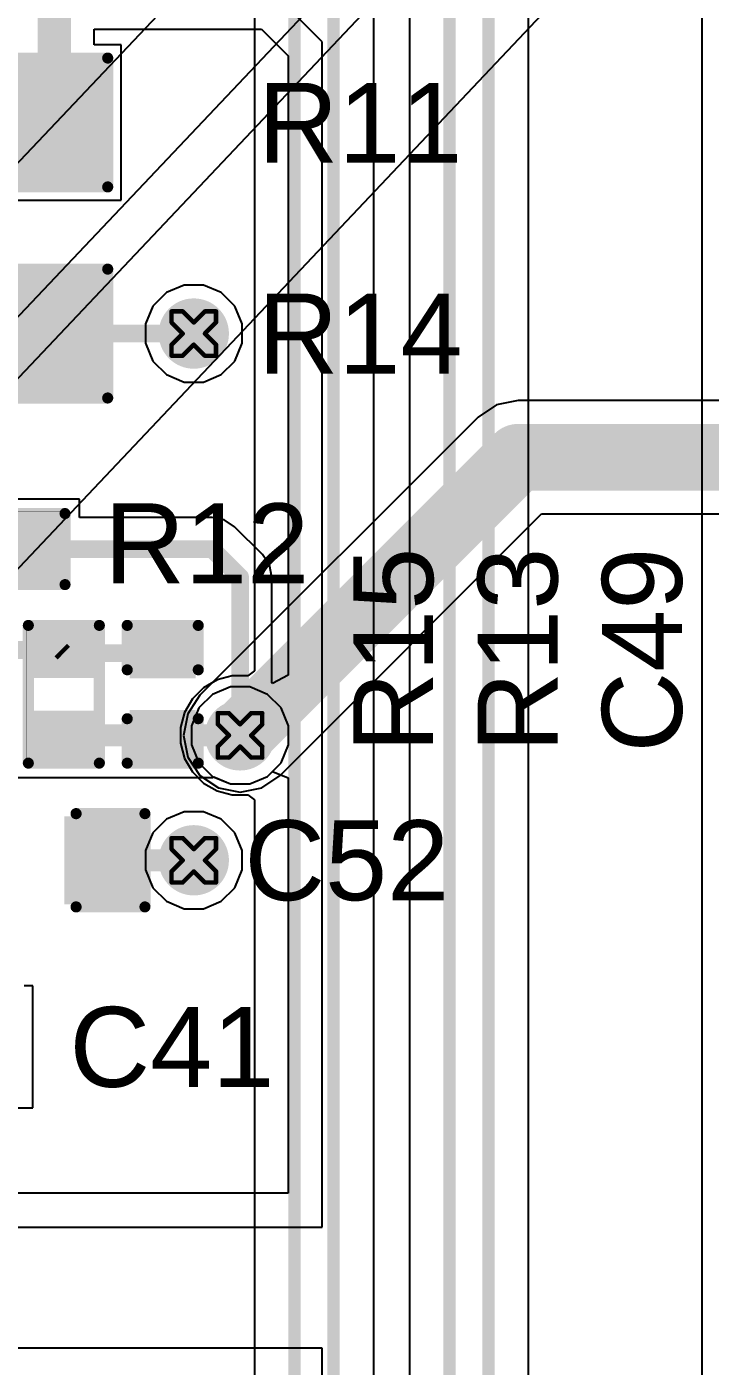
# Model space of a CAD drawing. Header units: inches. Extents: x 0 to 5379, y 0 to 5429.
# Drawn here: x 297.51 to 305.33, y 48.31 to 63.62 of the extents above; entities that cross this region are included whole.
import ezdxf

# ---------------------------------------------------------------- set-up
doc = ezdxf.new("R2010")
doc.units = ezdxf.units.IN
for name, color, linetype in [('Bottom Layer', 5, 'Continuous'), ('Bottom Solder', 6, 'Continuous'), ('Drill Drawing', 1, 'Continuous'), ('GND01', 16, 'Continuous'), ('GND02', 76, 'Continuous'), ('PWR', 156, 'Continuous'), ('SIG 01', 90, 'Continuous'), ('Top Layer', 1, 'Continuous'), ('Top Overlay', 2, 'Continuous'), ('Top Paste', 8, 'Continuous'), ('Top Solder', 216, 'Continuous'), ('Via Holes', 16, 'Continuous')]:
    doc.layers.add(name, color=color, linetype=linetype)
doc.styles.add('Arial', font='', dxfattribs={"height": 0.2})
doc.styles.get('Arial').set_extended_font_data('Arial')

# ---------------------------------------------------------------- blocks, each defined once
blk = doc.blocks.new('13_WQFN_HR__3_2__149')
at = {"layer": 'Top Solder'}
for p in [(1.31, 1.075), (-0.423, 1.047), (1.302, -1.253), (-0.423, -1.678)]:
    blk.add_line(p, (5373.4, -5085.409), dxfattribs=at)
blk = doc.blocks.new('RES_0805_725')
at = {"layer": 'Top Layer'}
for points in [[(-1.524, 0.635), (-0.508, 0.635), (-0.508, -0.635), (-1.524, -0.635)], [(0.508, 0.635), (1.524, 0.635), (1.524, -0.635), (0.508, -0.635)]]:
    blk.add_hatch(color=1, dxfattribs=at).paths.add_polyline_path(points)
at = {"layer": 'Top Paste'}
for points in [[(-1.524, 0.635), (-0.508, 0.635), (-0.508, -0.635), (-1.524, -0.635)], [(0.508, 0.635), (1.524, 0.635), (1.524, -0.635), (0.508, -0.635)]]:
    blk.add_hatch(color=8, dxfattribs=at).paths.add_polyline_path(points)
at = {"layer": 'Top Solder'}
for points in [[(-1.6256, 0.7366), (-0.4064, 0.7366), (-0.4064, -0.7366), (-1.6256, -0.7366)], [(0.4064, 0.7366), (1.6256, 0.7366), (1.6256, -0.7366), (0.4064, -0.7366)]]:
    blk.add_hatch(color=216, dxfattribs=at).paths.add_polyline_path(points)
at = {"layer": 'Top Overlay'}
for points in [[(1.6256, 0.7366, 0.127, 0.127, 0), (-1.6256, 0.7366, 0.127, 0.127, 0)], [(-1.6256, 0.7366, 0.127, 0.127, 0), (-1.6256, -0.7366, 0.127, 0.127, 0)], [(1.6256, 0.7366, 0.127, 0.127, 0), (1.6256, -0.7366, 0.127, 0.127, 0)], [(1.6256, -0.7366, 0.127, 0.127, 0), (-1.6256, -0.7366, 0.127, 0.127, 0)]]:
    blk.add_lwpolyline(points, format="xyseb", dxfattribs=at)
for points in [[(-1.65735, 0.7366, 0.0635, 0.0635, 1), (-1.59385, 0.7366, 0.0635, 0.0635, 1)], [(-1.65735, 0.7366, 0.0635, 0.0635, 1), (-1.59385, 0.7366, 0.0635, 0.0635, 1)], [(1.59385, 0.7366, 0.0635, 0.0635, 1), (1.65735, 0.7366, 0.0635, 0.0635, 1)], [(1.59385, 0.7366, 0.0635, 0.0635, 1), (1.65735, 0.7366, 0.0635, 0.0635, 1)], [(-1.65735, -0.7366, 0.0635, 0.0635, 1), (-1.59385, -0.7366, 0.0635, 0.0635, 1)], [(-1.65735, -0.7366, 0.0635, 0.0635, 1), (-1.59385, -0.7366, 0.0635, 0.0635, 1)], [(1.59385, -0.7366, 0.0635, 0.0635, 1), (1.65735, -0.7366, 0.0635, 0.0635, 1)], [(1.59385, -0.7366, 0.0635, 0.0635, 1), (1.65735, -0.7366, 0.0635, 0.0635, 1)]]:
    blk.add_lwpolyline(points, format="xyseb", close=True, dxfattribs=at)
blk = doc.blocks.new('R___0402_726')
at = {"layer": 'Top Layer'}
for points in [[(-0.699, -0.318), (-0.699, 0.317), (-0.241, 0.317), (-0.241, -0.318)], [(0.241, -0.318), (0.241, 0.317), (0.699, 0.317), (0.699, -0.318)]]:
    blk.add_hatch(color=1, dxfattribs=at).paths.add_polyline_path(points)
at = {"layer": 'Top Paste'}
for points in [[(-0.699, -0.318), (-0.699, 0.317), (-0.241, 0.317), (-0.241, -0.318)], [(0.241, -0.318), (0.241, 0.317), (0.699, 0.317), (0.699, -0.318)]]:
    blk.add_hatch(color=8, dxfattribs=at).paths.add_polyline_path(points)
at = {"layer": 'Top Solder'}
for points in [[(-0.754, -0.373), (-0.754, 0.373), (-0.186, 0.373), (-0.186, -0.373)], [(0.186, -0.373), (0.186, 0.373), (0.754, 0.373), (0.754, -0.373)]]:
    blk.add_hatch(color=216, dxfattribs=at).paths.add_polyline_path(points)
at = {"layer": 'Top Overlay'}
for points in [[(0.787, 0.406, 0.127, 0.127, 0), (-0.787, 0.406, 0.127, 0.127, 0)], [(-0.787, -0.406, 0.127, 0.127, 0), (-0.787, 0.406, 0.127, 0.127, 0)], [(0.787, -0.406, 0.127, 0.127, 0), (0.787, 0.406, 0.127, 0.127, 0)], [(0.787, -0.406, 0.127, 0.127, 0), (-0.787, -0.406, 0.127, 0.127, 0)], [(0.813, -0.432, 0.00323, 0.00323, 0), (-0.813, -0.432, 0.00323, 0.00323, 0)]]:
    blk.add_lwpolyline(points, format="xyseb", dxfattribs=at)
for points in [[(-0.819, 0.406, 0.0635, 0.0635, 1), (-0.756, 0.406, 0.0635, 0.0635, 1)], [(-0.819, 0.406, 0.0635, 0.0635, 1), (-0.756, 0.406, 0.0635, 0.0635, 1)], [(0.756, 0.406, 0.0635, 0.0635, 1), (0.819, 0.406, 0.0635, 0.0635, 1)], [(0.756, 0.406, 0.0635, 0.0635, 1), (0.819, 0.406, 0.0635, 0.0635, 1)], [(-0.819, -0.406, 0.0635, 0.0635, 1), (-0.756, -0.406, 0.0635, 0.0635, 1)], [(-0.819, -0.406, 0.0635, 0.0635, 1), (-0.756, -0.406, 0.0635, 0.0635, 1)], [(-0.814, -0.432, 0.00161, 0.00161, 1), (-0.812, -0.432, 0.00161, 0.00161, 1)], [(0.756, -0.406, 0.0635, 0.0635, 1), (0.819, -0.406, 0.0635, 0.0635, 1)], [(0.756, -0.406, 0.0635, 0.0635, 1), (0.819, -0.406, 0.0635, 0.0635, 1)], [(0.812, -0.432, 0.00161, 0.00161, 1), (0.814, -0.432, 0.00161, 0.00161, 1)]]:
    blk.add_lwpolyline(points, format="xyseb", close=True, dxfattribs=at)
blk = doc.blocks.new('R___0402_727')
at = {"layer": 'Top Layer'}
for points in [[(-0.699, -0.318), (-0.699, 0.318), (-0.241, 0.318), (-0.241, -0.318)], [(0.241, -0.318), (0.241, 0.318), (0.699, 0.318), (0.699, -0.318)]]:
    blk.add_hatch(color=1, dxfattribs=at).paths.add_polyline_path(points)
at = {"layer": 'Top Paste'}
for points in [[(-0.699, -0.318), (-0.699, 0.318), (-0.241, 0.318), (-0.241, -0.318)], [(0.241, -0.318), (0.241, 0.318), (0.699, 0.318), (0.699, -0.318)]]:
    blk.add_hatch(color=8, dxfattribs=at).paths.add_polyline_path(points)
at = {"layer": 'Top Solder'}
for points in [[(-0.754, -0.373), (-0.754, 0.373), (-0.186, 0.373), (-0.186, -0.373)], [(0.186, -0.373), (0.186, 0.373), (0.754, 0.373), (0.754, -0.373)]]:
    blk.add_hatch(color=216, dxfattribs=at).paths.add_polyline_path(points)
at = {"layer": 'Top Overlay'}
for points in [[(0.787, 0.406, 0.127, 0.127, 0), (-0.787, 0.406, 0.127, 0.127, 0)], [(-0.787, 0.406, 0.127, 0.127, 0), (-0.787, -0.406, 0.127, 0.127, 0)], [(0.787, 0.406, 0.127, 0.127, 0), (0.787, -0.406, 0.127, 0.127, 0)], [(0.787, -0.406, 0.127, 0.127, 0), (-0.787, -0.406, 0.127, 0.127, 0)], [(0.813, -0.432, 0.00323, 0.00323, 0), (-0.813, -0.432, 0.00323, 0.00323, 0)]]:
    blk.add_lwpolyline(points, format="xyseb", dxfattribs=at)
for points in [[(-0.819, 0.406, 0.0635, 0.0635, 1), (-0.756, 0.406, 0.0635, 0.0635, 1)], [(-0.819, 0.406, 0.0635, 0.0635, 1), (-0.756, 0.406, 0.0635, 0.0635, 1)], [(0.756, 0.406, 0.0635, 0.0635, 1), (0.819, 0.406, 0.0635, 0.0635, 1)], [(0.756, 0.406, 0.0635, 0.0635, 1), (0.819, 0.406, 0.0635, 0.0635, 1)], [(-0.819, -0.406, 0.0635, 0.0635, 1), (-0.756, -0.406, 0.0635, 0.0635, 1)], [(-0.819, -0.406, 0.0635, 0.0635, 1), (-0.756, -0.406, 0.0635, 0.0635, 1)], [(-0.814, -0.432, 0.00161, 0.00161, 1), (-0.812, -0.432, 0.00161, 0.00161, 1)], [(0.756, -0.406, 0.0635, 0.0635, 1), (0.819, -0.406, 0.0635, 0.0635, 1)], [(0.756, -0.406, 0.0635, 0.0635, 1), (0.819, -0.406, 0.0635, 0.0635, 1)], [(0.812, -0.432, 0.00161, 0.00161, 1), (0.814, -0.432, 0.00161, 0.00161, 1)]]:
    blk.add_lwpolyline(points, format="xyseb", close=True, dxfattribs=at)
blk = doc.blocks.new('RES_0805_728')
at = {"layer": 'Top Layer'}
for points in [[(-1.524, 0.635), (-0.508, 0.635), (-0.508, -0.635), (-1.524, -0.635)], [(0.508, 0.635), (1.524, 0.635), (1.524, -0.635), (0.508, -0.635)]]:
    blk.add_hatch(color=1, dxfattribs=at).paths.add_polyline_path(points)
at = {"layer": 'Top Paste'}
for points in [[(-1.524, 0.635), (-0.508, 0.635), (-0.508, -0.635), (-1.524, -0.635)], [(0.508, 0.635), (1.524, 0.635), (1.524, -0.635), (0.508, -0.635)]]:
    blk.add_hatch(color=8, dxfattribs=at).paths.add_polyline_path(points)
at = {"layer": 'Top Solder'}
for points in [[(-1.6256, 0.7366), (-0.4064, 0.7366), (-0.4064, -0.7366), (-1.6256, -0.7366)], [(0.4064, 0.7366), (1.6256, 0.7366), (1.6256, -0.7366), (0.4064, -0.7366)]]:
    blk.add_hatch(color=216, dxfattribs=at).paths.add_polyline_path(points)
at = {"layer": 'Top Overlay'}
for points in [[(-1.6256, 0.7366, 0.127, 0.127, 0), (1.6256, 0.7366, 0.127, 0.127, 0)], [(-1.6256, -0.7366, 0.127, 0.127, 0), (-1.6256, 0.7366, 0.127, 0.127, 0)], [(1.6256, -0.7366, 0.127, 0.127, 0), (1.6256, 0.7366, 0.127, 0.127, 0)], [(-1.6256, -0.7366, 0.127, 0.127, 0), (1.6256, -0.7366, 0.127, 0.127, 0)]]:
    blk.add_lwpolyline(points, format="xyseb", dxfattribs=at)
for points in [[(-1.65735, 0.7366, 0.0635, 0.0635, 1), (-1.59385, 0.7366, 0.0635, 0.0635, 1)], [(-1.65735, 0.7366, 0.0635, 0.0635, 1), (-1.59385, 0.7366, 0.0635, 0.0635, 1)], [(1.59385, 0.7366, 0.0635, 0.0635, 1), (1.65735, 0.7366, 0.0635, 0.0635, 1)], [(1.59385, 0.7366, 0.0635, 0.0635, 1), (1.65735, 0.7366, 0.0635, 0.0635, 1)], [(-1.65735, -0.7366, 0.0635, 0.0635, 1), (-1.59385, -0.7366, 0.0635, 0.0635, 1)], [(-1.65735, -0.7366, 0.0635, 0.0635, 1), (-1.59385, -0.7366, 0.0635, 0.0635, 1)], [(1.59385, -0.7366, 0.0635, 0.0635, 1), (1.65735, -0.7366, 0.0635, 0.0635, 1)], [(1.59385, -0.7366, 0.0635, 0.0635, 1), (1.65735, -0.7366, 0.0635, 0.0635, 1)]]:
    blk.add_lwpolyline(points, format="xyseb", close=True, dxfattribs=at)
blk = doc.blocks.new('C___0603_1065')
at = {"layer": 'Top Layer'}
for points in [[(-0.381, 0.445), (-0.381, -0.445), (-1.143, -0.445), (-1.143, 0.445)], [(1.143, 0.445), (1.143, -0.445), (0.381, -0.445), (0.381, 0.445)]]:
    blk.add_hatch(color=1, dxfattribs=at).paths.add_polyline_path(points)
at = {"layer": 'Top Paste'}
for points in [[(-0.381, 0.445), (-0.381, -0.445), (-1.143, -0.445), (-1.143, 0.445)], [(1.143, 0.445), (1.143, -0.445), (0.381, -0.445), (0.381, 0.445)]]:
    blk.add_hatch(color=8, dxfattribs=at).paths.add_polyline_path(points)
at = {"layer": 'Top Solder'}
for points in [[(-0.321, 0.504), (-0.321, -0.504), (-1.203, -0.504), (-1.203, 0.504)], [(1.203, 0.504), (1.203, -0.504), (0.321, -0.504), (0.321, 0.504)]]:
    blk.add_hatch(color=216, dxfattribs=at).paths.add_polyline_path(points)
at = {"layer": 'Top Overlay'}
for points in [[(-0.457, 0.533, 0.127, 0.127, 0), (-1.245, 0.533, 0.127, 0.127, 0)], [(-1.245, 0.533, 0.127, 0.127, 0), (-1.245, -0.533, 0.127, 0.127, 0)], [(1.245, 0.533, 0.127, 0.127, 0), (0.457, 0.533, 0.127, 0.127, 0)], [(1.245, 0.533, 0.127, 0.127, 0), (1.245, -0.533, 0.127, 0.127, 0)], [(-0.457, -0.533, 0.127, 0.127, 0), (-1.245, -0.533, 0.127, 0.127, 0)], [(1.245, -0.533, 0.127, 0.127, 0), (0.457, -0.533, 0.127, 0.127, 0)]]:
    blk.add_lwpolyline(points, format="xyseb", dxfattribs=at)
for points in [[(-1.276, 0.533, 0.0635, 0.0635, 1), (-1.213, 0.533, 0.0635, 0.0635, 1)], [(-1.276, 0.533, 0.0635, 0.0635, 1), (-1.213, 0.533, 0.0635, 0.0635, 1)], [(-0.489, 0.533, 0.0635, 0.0635, 1), (-0.425, 0.533, 0.0635, 0.0635, 1)], [(0.425, 0.533, 0.0635, 0.0635, 1), (0.489, 0.533, 0.0635, 0.0635, 1)], [(1.213, 0.533, 0.0635, 0.0635, 1), (1.276, 0.533, 0.0635, 0.0635, 1)], [(1.213, 0.533, 0.0635, 0.0635, 1), (1.276, 0.533, 0.0635, 0.0635, 1)], [(-1.276, -0.533, 0.0635, 0.0635, 1), (-1.213, -0.533, 0.0635, 0.0635, 1)], [(-1.276, -0.533, 0.0635, 0.0635, 1), (-1.213, -0.533, 0.0635, 0.0635, 1)], [(-0.489, -0.533, 0.0635, 0.0635, 1), (-0.425, -0.533, 0.0635, 0.0635, 1)], [(0.425, -0.533, 0.0635, 0.0635, 1), (0.489, -0.533, 0.0635, 0.0635, 1)], [(1.213, -0.533, 0.0635, 0.0635, 1), (1.276, -0.533, 0.0635, 0.0635, 1)], [(1.213, -0.533, 0.0635, 0.0635, 1), (1.276, -0.533, 0.0635, 0.0635, 1)]]:
    blk.add_lwpolyline(points, format="xyseb", close=True, dxfattribs=at)
blk = doc.blocks.new('C___0402_1068')
at = {"layer": 'Top Layer'}
for points in [[(-0.699, -0.318), (-0.699, 0.317), (-0.241, 0.317), (-0.241, -0.318)], [(0.241, -0.318), (0.241, 0.317), (0.699, 0.317), (0.699, -0.318)]]:
    blk.add_hatch(color=1, dxfattribs=at).paths.add_polyline_path(points)
at = {"layer": 'Top Paste'}
for points in [[(-0.699, -0.318), (-0.699, 0.317), (-0.241, 0.317), (-0.241, -0.318)], [(0.241, -0.318), (0.241, 0.317), (0.699, 0.317), (0.699, -0.318)]]:
    blk.add_hatch(color=8, dxfattribs=at).paths.add_polyline_path(points)
at = {"layer": 'Top Solder'}
for points in [[(-0.758, -0.377), (-0.758, 0.377), (-0.181, 0.377), (-0.181, -0.377)], [(0.181, -0.377), (0.181, 0.377), (0.758, 0.377), (0.758, -0.377)]]:
    blk.add_hatch(color=216, dxfattribs=at).paths.add_polyline_path(points)
at = {"layer": 'Top Overlay'}
for points in [[(-0.279, 0.406, 0.127, 0.127, 0), (-0.787, 0.406, 0.127, 0.127, 0)], [(-0.787, -0.406, 0.127, 0.127, 0), (-0.787, 0.406, 0.127, 0.127, 0)], [(0.787, 0.406, 0.127, 0.127, 0), (0.279, 0.406, 0.127, 0.127, 0)], [(0.787, -0.406, 0.127, 0.127, 0), (0.787, 0.406, 0.127, 0.127, 0)], [(-0.279, -0.406, 0.127, 0.127, 0), (-0.787, -0.406, 0.127, 0.127, 0)], [(0.787, -0.406, 0.127, 0.127, 0), (0.279, -0.406, 0.127, 0.127, 0)]]:
    blk.add_lwpolyline(points, format="xyseb", dxfattribs=at)
for points in [[(-0.819, 0.406, 0.0635, 0.0635, 1), (-0.756, 0.406, 0.0635, 0.0635, 1)], [(-0.819, 0.406, 0.0635, 0.0635, 1), (-0.756, 0.406, 0.0635, 0.0635, 1)], [(-0.311, 0.406, 0.0635, 0.0635, 1), (-0.248, 0.406, 0.0635, 0.0635, 1)], [(0.248, 0.406, 0.0635, 0.0635, 1), (0.311, 0.406, 0.0635, 0.0635, 1)], [(0.756, 0.406, 0.0635, 0.0635, 1), (0.819, 0.406, 0.0635, 0.0635, 1)], [(0.756, 0.406, 0.0635, 0.0635, 1), (0.819, 0.406, 0.0635, 0.0635, 1)], [(-0.819, -0.406, 0.0635, 0.0635, 1), (-0.756, -0.406, 0.0635, 0.0635, 1)], [(-0.819, -0.406, 0.0635, 0.0635, 1), (-0.756, -0.406, 0.0635, 0.0635, 1)], [(-0.311, -0.406, 0.0635, 0.0635, 1), (-0.248, -0.406, 0.0635, 0.0635, 1)], [(0.248, -0.406, 0.0635, 0.0635, 1), (0.311, -0.406, 0.0635, 0.0635, 1)], [(0.756, -0.406, 0.0635, 0.0635, 1), (0.819, -0.406, 0.0635, 0.0635, 1)], [(0.756, -0.406, 0.0635, 0.0635, 1), (0.819, -0.406, 0.0635, 0.0635, 1)]]:
    blk.add_lwpolyline(points, format="xyseb", close=True, dxfattribs=at)

msp = doc.modelspace()

# ---------------------------------------------------------------- hatches: boundary and pattern name
at = {"layer": 'Bottom Layer'}
h = msp.add_hatch(color=5, dxfattribs=at)
edge = h.paths.add_edge_path()
edge.add_arc((299.421, 60.113), 0.3, 0, 360)
h = msp.add_hatch(color=5, dxfattribs=at)
edge = h.paths.add_edge_path()
edge.add_arc((299.95, 55.519), 0.3, 0, 360)
h = msp.add_hatch(color=5, dxfattribs=at)
edge = h.paths.add_edge_path()
edge.add_arc((299.421, 54.091), 0.3, 0, 360)
at = {"layer": 'Bottom Solder'}
h = msp.add_hatch(color=6, dxfattribs=at)
edge = h.paths.add_edge_path()
edge.add_arc((299.421, 60.113), 0.402, 0, 360)
h = msp.add_hatch(color=6, dxfattribs=at)
edge = h.paths.add_edge_path()
edge.add_arc((299.95, 55.519), 0.402, 0, 360)
h = msp.add_hatch(color=6, dxfattribs=at)
edge = h.paths.add_edge_path()
edge.add_arc((299.421, 54.091), 0.402, 0, 360)
at = {"layer": 'GND01'}
h = msp.add_hatch(color=16, dxfattribs=at)
edge = h.paths.add_edge_path()
edge.add_arc((299.421, 60.113), 0.3, 0, 360)
h = msp.add_hatch(color=16, dxfattribs=at)
edge = h.paths.add_edge_path()
edge.add_arc((299.95, 55.519), 0.3, 0, 360)
h = msp.add_hatch(color=16, dxfattribs=at)
edge = h.paths.add_edge_path()
edge.add_arc((299.421, 54.091), 0.3, 0, 360)
at = {"layer": 'GND02'}
h = msp.add_hatch(color=76, dxfattribs=at)
edge = h.paths.add_edge_path()
edge.add_arc((299.421, 60.113), 0.3, 0, 360)
h = msp.add_hatch(color=76, dxfattribs=at)
edge = h.paths.add_edge_path()
edge.add_arc((299.95, 55.519), 0.3, 0, 360)
h = msp.add_hatch(color=76, dxfattribs=at)
edge = h.paths.add_edge_path()
edge.add_arc((299.421, 54.091), 0.3, 0, 360)
at = {"layer": 'PWR'}
h = msp.add_hatch(color=156, dxfattribs=at)
edge = h.paths.add_edge_path()
edge.add_arc((299.421, 60.113), 0.3, 0, 360)
h = msp.add_hatch(color=156, dxfattribs=at)
edge = h.paths.add_edge_path()
edge.add_arc((299.95, 55.519), 0.3, 0, 360)
h = msp.add_hatch(color=156, dxfattribs=at)
edge = h.paths.add_edge_path()
edge.add_arc((299.421, 54.091), 0.3, 0, 360)
at = {"layer": 'SIG 01'}
h = msp.add_hatch(color=90, dxfattribs=at)
edge = h.paths.add_edge_path()
edge.add_arc((299.421, 60.113), 0.3, 0, 360)
h = msp.add_hatch(color=90, dxfattribs=at)
edge = h.paths.add_edge_path()
edge.add_arc((299.95, 55.519), 0.3, 0, 360)
h = msp.add_hatch(color=90, dxfattribs=at)
edge = h.paths.add_edge_path()
edge.add_arc((299.421, 54.091), 0.3, 0, 360)
at = {"layer": 'Top Layer'}
h = msp.add_hatch(color=1, dxfattribs=at)
edge = h.paths.add_edge_path()
edge.add_arc((299.421, 60.113), 0.3, 0, 360)
h = msp.add_hatch(color=1, dxfattribs=at)
edge = h.paths.add_edge_path()
edge.add_arc((299.95, 55.519), 0.3, 0, 360)
h = msp.add_hatch(color=1, dxfattribs=at)
edge = h.paths.add_edge_path()
edge.add_arc((299.421, 54.091), 0.3, 0, 360)
at = {"layer": 'Top Solder'}
h = msp.add_hatch(color=216, dxfattribs=at)
edge = h.paths.add_edge_path()
edge.add_arc((299.421, 60.113), 0.402, 0, 360)
h = msp.add_hatch(color=216, dxfattribs=at)
edge = h.paths.add_edge_path()
edge.add_arc((299.95, 55.519), 0.402, 0, 360)
h = msp.add_hatch(color=216, dxfattribs=at)
edge = h.paths.add_edge_path()
edge.add_arc((299.421, 54.091), 0.402, 0, 360)
at = {"layer": 'Via Holes'}
h = msp.add_hatch(color=7, dxfattribs=at)
edge = h.paths.add_edge_path()
edge.add_arc((299.421, 60.113), 0.15, 0, 360)
h = msp.add_hatch(color=7, dxfattribs=at)
edge = h.paths.add_edge_path()
edge.add_arc((299.95, 55.519), 0.15, 0, 360)
h = msp.add_hatch(color=7, dxfattribs=at)
edge = h.paths.add_edge_path()
edge.add_arc((299.421, 54.091), 0.15, 0, 360)

# ---------------------------------------------------------------- linework, layer by layer
at = {"layer": 'Bottom Layer'}
for p, q in [((299.84, 56.073), (299.636, 55.988)), ((300.06, 56.073), (299.84, 56.073)), ((300.264, 55.988), (300.06, 56.073)), ((299.636, 55.988), (299.48, 55.833)), ((300.42, 55.833), (300.264, 55.988)), ((299.48, 55.833), (299.396, 55.629)), ((300.504, 55.629), (300.42, 55.833)), ((299.396, 55.629), (299.396, 55.409)), ((300.504, 55.409), (300.504, 55.629)), ((299.396, 55.409), (299.48, 55.205)), ((300.42, 55.205), (300.504, 55.409)), ((299.48, 55.205), (299.636, 55.049)), ((300.264, 55.049), (300.42, 55.205)), ((299.636, 55.049), (299.84, 54.965)), ((300.06, 54.965), (300.264, 55.049)), ((299.84, 54.965), (300.06, 54.965))]:
    msp.add_line(p, q, dxfattribs=at)
at = {"layer": 'Drill Drawing'}
for points in [[(299.167, 60.24, 0.0508, 0.0508, 0), (299.167, 60.367, 0.0508, 0.0508, 0)], [(299.167, 60.367, 0.0508, 0.0508, 0), (299.294, 60.367, 0.0508, 0.0508, 0)], [(299.294, 60.367, 0.0508, 0.0508, 0), (299.421, 60.24, 0.0508, 0.0508, 0)], [(299.421, 60.24, 0.0508, 0.0508, 0), (299.548, 60.367, 0.0508, 0.0508, 0)], [(299.548, 60.367, 0.0508, 0.0508, 0), (299.675, 60.367, 0.0508, 0.0508, 0)], [(299.675, 60.24, 0.0508, 0.0508, 0), (299.675, 60.367, 0.0508, 0.0508, 0)], [(299.167, 60.24, 0.0508, 0.0508, 0), (299.294, 60.113, 0.0508, 0.0508, 0)], [(299.548, 60.113, 0.0508, 0.0508, 0), (299.675, 60.24, 0.0508, 0.0508, 0)], [(299.167, 59.986, 0.0508, 0.0508, 0), (299.294, 60.113, 0.0508, 0.0508, 0)], [(299.548, 60.113, 0.0508, 0.0508, 0), (299.675, 59.986, 0.0508, 0.0508, 0)], [(299.167, 59.859, 0.0508, 0.0508, 0), (299.167, 59.986, 0.0508, 0.0508, 0)], [(299.167, 59.859, 0.0508, 0.0508, 0), (299.294, 59.859, 0.0508, 0.0508, 0)], [(299.294, 59.859, 0.0508, 0.0508, 0), (299.421, 59.986, 0.0508, 0.0508, 0)], [(299.421, 59.986, 0.0508, 0.0508, 0), (299.548, 59.859, 0.0508, 0.0508, 0)], [(299.548, 59.859, 0.0508, 0.0508, 0), (299.675, 59.859, 0.0508, 0.0508, 0)], [(299.675, 59.859, 0.0508, 0.0508, 0), (299.675, 59.986, 0.0508, 0.0508, 0)], [(299.696, 55.646, 0.0508, 0.0508, 0), (299.696, 55.773, 0.0508, 0.0508, 0)], [(299.696, 55.773, 0.0508, 0.0508, 0), (299.823, 55.773, 0.0508, 0.0508, 0)], [(299.823, 55.773, 0.0508, 0.0508, 0), (299.95, 55.646, 0.0508, 0.0508, 0)], [(299.95, 55.646, 0.0508, 0.0508, 0), (300.077, 55.773, 0.0508, 0.0508, 0)], [(300.077, 55.773, 0.0508, 0.0508, 0), (300.204, 55.773, 0.0508, 0.0508, 0)], [(300.204, 55.646, 0.0508, 0.0508, 0), (300.204, 55.773, 0.0508, 0.0508, 0)], [(299.696, 55.646, 0.0508, 0.0508, 0), (299.823, 55.519, 0.0508, 0.0508, 0)], [(300.077, 55.519, 0.0508, 0.0508, 0), (300.204, 55.646, 0.0508, 0.0508, 0)], [(299.696, 55.392, 0.0508, 0.0508, 0), (299.823, 55.519, 0.0508, 0.0508, 0)], [(300.077, 55.519, 0.0508, 0.0508, 0), (300.204, 55.392, 0.0508, 0.0508, 0)], [(299.696, 55.265, 0.0508, 0.0508, 0), (299.696, 55.392, 0.0508, 0.0508, 0)], [(299.696, 55.265, 0.0508, 0.0508, 0), (299.823, 55.265, 0.0508, 0.0508, 0)], [(299.823, 55.265, 0.0508, 0.0508, 0), (299.95, 55.392, 0.0508, 0.0508, 0)], [(299.95, 55.392, 0.0508, 0.0508, 0), (300.077, 55.265, 0.0508, 0.0508, 0)], [(300.077, 55.265, 0.0508, 0.0508, 0), (300.204, 55.265, 0.0508, 0.0508, 0)], [(300.204, 55.265, 0.0508, 0.0508, 0), (300.204, 55.392, 0.0508, 0.0508, 0)], [(299.167, 54.218, 0.0508, 0.0508, 0), (299.167, 54.345, 0.0508, 0.0508, 0)], [(299.167, 54.345, 0.0508, 0.0508, 0), (299.294, 54.345, 0.0508, 0.0508, 0)], [(299.294, 54.345, 0.0508, 0.0508, 0), (299.421, 54.218, 0.0508, 0.0508, 0)], [(299.421, 54.218, 0.0508, 0.0508, 0), (299.548, 54.345, 0.0508, 0.0508, 0)], [(299.548, 54.345, 0.0508, 0.0508, 0), (299.675, 54.345, 0.0508, 0.0508, 0)], [(299.675, 54.218, 0.0508, 0.0508, 0), (299.675, 54.345, 0.0508, 0.0508, 0)], [(299.167, 54.218, 0.0508, 0.0508, 0), (299.294, 54.091, 0.0508, 0.0508, 0)], [(299.548, 54.091, 0.0508, 0.0508, 0), (299.675, 54.218, 0.0508, 0.0508, 0)], [(299.167, 53.964, 0.0508, 0.0508, 0), (299.294, 54.091, 0.0508, 0.0508, 0)], [(299.548, 54.091, 0.0508, 0.0508, 0), (299.675, 53.964, 0.0508, 0.0508, 0)], [(299.167, 53.837, 0.0508, 0.0508, 0), (299.167, 53.964, 0.0508, 0.0508, 0)], [(299.294, 53.837, 0.0508, 0.0508, 0), (299.421, 53.964, 0.0508, 0.0508, 0)], [(299.421, 53.964, 0.0508, 0.0508, 0), (299.548, 53.837, 0.0508, 0.0508, 0)], [(299.675, 53.837, 0.0508, 0.0508, 0), (299.675, 53.964, 0.0508, 0.0508, 0)], [(299.167, 53.837, 0.0508, 0.0508, 0), (299.294, 53.837, 0.0508, 0.0508, 0)], [(299.548, 53.837, 0.0508, 0.0508, 0), (299.675, 53.837, 0.0508, 0.0508, 0)]]:
    msp.add_lwpolyline(points, format="xyseb", dxfattribs=at)
for points in [[(299.155, 60.367, 0.0254, 0.0254, 1), (299.18, 60.367, 0.0254, 0.0254, 1)], [(299.155, 60.367, 0.0254, 0.0254, 1), (299.18, 60.367, 0.0254, 0.0254, 1)], [(299.282, 60.367, 0.0254, 0.0254, 1), (299.307, 60.367, 0.0254, 0.0254, 1)], [(299.282, 60.367, 0.0254, 0.0254, 1), (299.307, 60.367, 0.0254, 0.0254, 1)], [(299.536, 60.367, 0.0254, 0.0254, 1), (299.561, 60.367, 0.0254, 0.0254, 1)], [(299.536, 60.367, 0.0254, 0.0254, 1), (299.561, 60.367, 0.0254, 0.0254, 1)], [(299.663, 60.367, 0.0254, 0.0254, 1), (299.688, 60.367, 0.0254, 0.0254, 1)], [(299.663, 60.367, 0.0254, 0.0254, 1), (299.688, 60.367, 0.0254, 0.0254, 1)], [(299.155, 60.24, 0.0254, 0.0254, 1), (299.18, 60.24, 0.0254, 0.0254, 1)], [(299.155, 60.24, 0.0254, 0.0254, 1), (299.18, 60.24, 0.0254, 0.0254, 1)], [(299.409, 60.24, 0.0254, 0.0254, 1), (299.434, 60.24, 0.0254, 0.0254, 1)], [(299.409, 60.24, 0.0254, 0.0254, 1), (299.434, 60.24, 0.0254, 0.0254, 1)], [(299.663, 60.24, 0.0254, 0.0254, 1), (299.688, 60.24, 0.0254, 0.0254, 1)], [(299.663, 60.24, 0.0254, 0.0254, 1), (299.688, 60.24, 0.0254, 0.0254, 1)], [(299.282, 60.113, 0.0254, 0.0254, 1), (299.307, 60.113, 0.0254, 0.0254, 1)], [(299.282, 60.113, 0.0254, 0.0254, 1), (299.307, 60.113, 0.0254, 0.0254, 1)], [(299.536, 60.113, 0.0254, 0.0254, 1), (299.561, 60.113, 0.0254, 0.0254, 1)], [(299.536, 60.113, 0.0254, 0.0254, 1), (299.561, 60.113, 0.0254, 0.0254, 1)], [(299.155, 59.986, 0.0254, 0.0254, 1), (299.18, 59.986, 0.0254, 0.0254, 1)], [(299.155, 59.986, 0.0254, 0.0254, 1), (299.18, 59.986, 0.0254, 0.0254, 1)], [(299.155, 59.859, 0.0254, 0.0254, 1), (299.18, 59.859, 0.0254, 0.0254, 1)], [(299.155, 59.859, 0.0254, 0.0254, 1), (299.18, 59.859, 0.0254, 0.0254, 1)], [(299.282, 59.859, 0.0254, 0.0254, 1), (299.307, 59.859, 0.0254, 0.0254, 1)], [(299.282, 59.859, 0.0254, 0.0254, 1), (299.307, 59.859, 0.0254, 0.0254, 1)], [(299.409, 59.986, 0.0254, 0.0254, 1), (299.434, 59.986, 0.0254, 0.0254, 1)], [(299.409, 59.986, 0.0254, 0.0254, 1), (299.434, 59.986, 0.0254, 0.0254, 1)], [(299.536, 59.859, 0.0254, 0.0254, 1), (299.561, 59.859, 0.0254, 0.0254, 1)], [(299.536, 59.859, 0.0254, 0.0254, 1), (299.561, 59.859, 0.0254, 0.0254, 1)], [(299.663, 59.986, 0.0254, 0.0254, 1), (299.688, 59.986, 0.0254, 0.0254, 1)], [(299.663, 59.986, 0.0254, 0.0254, 1), (299.688, 59.986, 0.0254, 0.0254, 1)], [(299.663, 59.859, 0.0254, 0.0254, 1), (299.688, 59.859, 0.0254, 0.0254, 1)], [(299.663, 59.859, 0.0254, 0.0254, 1), (299.688, 59.859, 0.0254, 0.0254, 1)], [(299.683, 55.773, 0.0254, 0.0254, 1), (299.709, 55.773, 0.0254, 0.0254, 1)], [(299.683, 55.773, 0.0254, 0.0254, 1), (299.709, 55.773, 0.0254, 0.0254, 1)], [(299.81, 55.773, 0.0254, 0.0254, 1), (299.836, 55.773, 0.0254, 0.0254, 1)], [(299.81, 55.773, 0.0254, 0.0254, 1), (299.836, 55.773, 0.0254, 0.0254, 1)], [(300.064, 55.773, 0.0254, 0.0254, 1), (300.09, 55.773, 0.0254, 0.0254, 1)], [(300.064, 55.773, 0.0254, 0.0254, 1), (300.09, 55.773, 0.0254, 0.0254, 1)], [(300.191, 55.773, 0.0254, 0.0254, 1), (300.217, 55.773, 0.0254, 0.0254, 1)], [(300.191, 55.773, 0.0254, 0.0254, 1), (300.217, 55.773, 0.0254, 0.0254, 1)], [(299.683, 55.646, 0.0254, 0.0254, 1), (299.709, 55.646, 0.0254, 0.0254, 1)], [(299.683, 55.646, 0.0254, 0.0254, 1), (299.709, 55.646, 0.0254, 0.0254, 1)], [(299.937, 55.646, 0.0254, 0.0254, 1), (299.963, 55.646, 0.0254, 0.0254, 1)], [(299.937, 55.646, 0.0254, 0.0254, 1), (299.963, 55.646, 0.0254, 0.0254, 1)], [(300.191, 55.646, 0.0254, 0.0254, 1), (300.217, 55.646, 0.0254, 0.0254, 1)], [(300.191, 55.646, 0.0254, 0.0254, 1), (300.217, 55.646, 0.0254, 0.0254, 1)], [(299.81, 55.519, 0.0254, 0.0254, 1), (299.836, 55.519, 0.0254, 0.0254, 1)], [(299.81, 55.519, 0.0254, 0.0254, 1), (299.836, 55.519, 0.0254, 0.0254, 1)], [(300.064, 55.519, 0.0254, 0.0254, 1), (300.09, 55.519, 0.0254, 0.0254, 1)], [(300.064, 55.519, 0.0254, 0.0254, 1), (300.09, 55.519, 0.0254, 0.0254, 1)], [(299.683, 55.392, 0.0254, 0.0254, 1), (299.709, 55.392, 0.0254, 0.0254, 1)], [(299.683, 55.392, 0.0254, 0.0254, 1), (299.709, 55.392, 0.0254, 0.0254, 1)], [(299.683, 55.265, 0.0254, 0.0254, 1), (299.709, 55.265, 0.0254, 0.0254, 1)], [(299.683, 55.265, 0.0254, 0.0254, 1), (299.709, 55.265, 0.0254, 0.0254, 1)], [(299.81, 55.265, 0.0254, 0.0254, 1), (299.836, 55.265, 0.0254, 0.0254, 1)], [(299.81, 55.265, 0.0254, 0.0254, 1), (299.836, 55.265, 0.0254, 0.0254, 1)], [(299.937, 55.392, 0.0254, 0.0254, 1), (299.963, 55.392, 0.0254, 0.0254, 1)], [(299.937, 55.392, 0.0254, 0.0254, 1), (299.963, 55.392, 0.0254, 0.0254, 1)], [(300.064, 55.265, 0.0254, 0.0254, 1), (300.09, 55.265, 0.0254, 0.0254, 1)], [(300.064, 55.265, 0.0254, 0.0254, 1), (300.09, 55.265, 0.0254, 0.0254, 1)], [(300.191, 55.392, 0.0254, 0.0254, 1), (300.217, 55.392, 0.0254, 0.0254, 1)], [(300.191, 55.392, 0.0254, 0.0254, 1), (300.217, 55.392, 0.0254, 0.0254, 1)], [(300.191, 55.265, 0.0254, 0.0254, 1), (300.217, 55.265, 0.0254, 0.0254, 1)], [(300.191, 55.265, 0.0254, 0.0254, 1), (300.217, 55.265, 0.0254, 0.0254, 1)], [(299.155, 54.345, 0.0254, 0.0254, 1), (299.18, 54.345, 0.0254, 0.0254, 1)], [(299.155, 54.345, 0.0254, 0.0254, 1), (299.18, 54.345, 0.0254, 0.0254, 1)], [(299.282, 54.345, 0.0254, 0.0254, 1), (299.307, 54.345, 0.0254, 0.0254, 1)], [(299.282, 54.345, 0.0254, 0.0254, 1), (299.307, 54.345, 0.0254, 0.0254, 1)], [(299.536, 54.345, 0.0254, 0.0254, 1), (299.561, 54.345, 0.0254, 0.0254, 1)], [(299.536, 54.345, 0.0254, 0.0254, 1), (299.561, 54.345, 0.0254, 0.0254, 1)], [(299.663, 54.345, 0.0254, 0.0254, 1), (299.688, 54.345, 0.0254, 0.0254, 1)], [(299.663, 54.345, 0.0254, 0.0254, 1), (299.688, 54.345, 0.0254, 0.0254, 1)], [(299.155, 54.218, 0.0254, 0.0254, 1), (299.18, 54.218, 0.0254, 0.0254, 1)], [(299.155, 54.218, 0.0254, 0.0254, 1), (299.18, 54.218, 0.0254, 0.0254, 1)], [(299.409, 54.218, 0.0254, 0.0254, 1), (299.434, 54.218, 0.0254, 0.0254, 1)], [(299.409, 54.218, 0.0254, 0.0254, 1), (299.434, 54.218, 0.0254, 0.0254, 1)], [(299.663, 54.218, 0.0254, 0.0254, 1), (299.688, 54.218, 0.0254, 0.0254, 1)], [(299.663, 54.218, 0.0254, 0.0254, 1), (299.688, 54.218, 0.0254, 0.0254, 1)], [(299.282, 54.091, 0.0254, 0.0254, 1), (299.307, 54.091, 0.0254, 0.0254, 1)], [(299.282, 54.091, 0.0254, 0.0254, 1), (299.307, 54.091, 0.0254, 0.0254, 1)], [(299.536, 54.091, 0.0254, 0.0254, 1), (299.561, 54.091, 0.0254, 0.0254, 1)], [(299.536, 54.091, 0.0254, 0.0254, 1), (299.561, 54.091, 0.0254, 0.0254, 1)], [(299.155, 53.964, 0.0254, 0.0254, 1), (299.18, 53.964, 0.0254, 0.0254, 1)], [(299.155, 53.964, 0.0254, 0.0254, 1), (299.18, 53.964, 0.0254, 0.0254, 1)], [(299.409, 53.964, 0.0254, 0.0254, 1), (299.434, 53.964, 0.0254, 0.0254, 1)], [(299.409, 53.964, 0.0254, 0.0254, 1), (299.434, 53.964, 0.0254, 0.0254, 1)], [(299.663, 53.964, 0.0254, 0.0254, 1), (299.688, 53.964, 0.0254, 0.0254, 1)], [(299.663, 53.964, 0.0254, 0.0254, 1), (299.688, 53.964, 0.0254, 0.0254, 1)], [(299.155, 53.837, 0.0254, 0.0254, 1), (299.18, 53.837, 0.0254, 0.0254, 1)], [(299.155, 53.837, 0.0254, 0.0254, 1), (299.18, 53.837, 0.0254, 0.0254, 1)], [(299.282, 53.837, 0.0254, 0.0254, 1), (299.307, 53.837, 0.0254, 0.0254, 1)], [(299.282, 53.837, 0.0254, 0.0254, 1), (299.307, 53.837, 0.0254, 0.0254, 1)], [(299.536, 53.837, 0.0254, 0.0254, 1), (299.561, 53.837, 0.0254, 0.0254, 1)], [(299.536, 53.837, 0.0254, 0.0254, 1), (299.561, 53.837, 0.0254, 0.0254, 1)], [(299.663, 53.837, 0.0254, 0.0254, 1), (299.688, 53.837, 0.0254, 0.0254, 1)], [(299.663, 53.837, 0.0254, 0.0254, 1), (299.688, 53.837, 0.0254, 0.0254, 1)]]:
    msp.add_lwpolyline(points, format="xyseb", close=True, dxfattribs=at)
at = {"layer": 'GND01'}
for p, q in [((299.84, 56.073), (299.636, 55.988)), ((300.06, 56.073), (299.84, 56.073)), ((300.264, 55.988), (300.06, 56.073)), ((299.636, 55.988), (299.48, 55.833)), ((300.42, 55.833), (300.264, 55.988)), ((299.48, 55.833), (299.396, 55.629)), ((300.504, 55.629), (300.42, 55.833)), ((299.396, 55.629), (299.396, 55.409)), ((300.504, 55.409), (300.504, 55.629)), ((299.396, 55.409), (299.48, 55.205)), ((300.42, 55.205), (300.504, 55.409)), ((299.48, 55.205), (299.636, 55.049)), ((300.264, 55.049), (300.42, 55.205)), ((299.636, 55.049), (299.84, 54.965)), ((300.06, 54.965), (300.264, 55.049)), ((299.84, 54.965), (300.06, 54.965))]:
    msp.add_line(p, q, dxfattribs=at)
at = {"layer": 'GND02'}
for p, q in [((299.84, 56.073), (299.636, 55.988)), ((300.06, 56.073), (299.84, 56.073)), ((300.264, 55.988), (300.06, 56.073)), ((299.636, 55.988), (299.48, 55.833)), ((300.42, 55.833), (300.264, 55.988)), ((299.48, 55.833), (299.396, 55.629)), ((300.504, 55.629), (300.42, 55.833)), ((299.396, 55.629), (299.396, 55.409)), ((300.504, 55.409), (300.504, 55.629)), ((299.396, 55.409), (299.48, 55.205)), ((300.42, 55.205), (300.504, 55.409)), ((299.48, 55.205), (299.636, 55.049)), ((300.264, 55.049), (300.42, 55.205)), ((299.636, 55.049), (299.84, 54.965)), ((300.06, 54.965), (300.264, 55.049)), ((299.84, 54.965), (300.06, 54.965))]:
    msp.add_line(p, q, dxfattribs=at)
at = {"layer": 'PWR'}
for p, q in [((299.311, 60.667), (299.108, 60.582)), ((299.532, 60.667), (299.311, 60.667)), ((299.735, 60.582), (299.532, 60.667)), ((299.108, 60.582), (298.952, 60.426)), ((299.891, 60.426), (299.735, 60.582)), ((298.952, 60.426), (298.867, 60.223)), ((299.975, 60.223), (299.891, 60.426)), ((298.867, 60.223), (298.867, 60.002)), ((299.975, 60.002), (299.975, 60.223)), ((298.867, 60.002), (298.952, 59.799)), ((299.891, 59.799), (299.975, 60.002)), ((298.952, 59.799), (299.108, 59.643)), ((299.735, 59.643), (299.891, 59.799)), ((299.108, 59.643), (299.311, 59.559)), ((299.532, 59.559), (299.735, 59.643)), ((299.311, 59.559), (299.532, 59.559)), ((302.883, 59.298), (302.673, 59.157)), ((303.131, 59.347), (302.883, 59.298)), ((323.901, 59.347), (303.131, 59.347)), ((302.673, 59.157), (299.492, 55.977)), ((300.408, 55.061), (303.399, 58.052)), ((303.399, 58.052), (337.838, 58.052)), ((299.492, 55.977), (299.352, 55.767)), ((299.352, 55.767), (299.303, 55.519)), ((299.303, 55.519), (299.352, 55.271)), ((299.352, 55.271), (299.492, 55.061)), ((299.492, 55.061), (299.702, 54.921)), ((300.198, 54.921), (300.408, 55.061)), ((299.702, 54.921), (299.95, 54.871)), ((299.95, 54.871), (300.198, 54.921)), ((299.108, 54.561), (298.952, 54.405)), ((299.311, 54.645), (299.108, 54.561)), ((299.532, 54.645), (299.311, 54.645)), ((299.735, 54.561), (299.532, 54.645)), ((299.891, 54.405), (299.735, 54.561)), ((298.952, 54.405), (298.867, 54.201)), ((299.975, 54.201), (299.891, 54.405)), ((298.867, 54.201), (298.867, 53.981)), ((299.975, 53.981), (299.975, 54.201)), ((298.867, 53.981), (298.952, 53.777)), ((299.891, 53.777), (299.975, 53.981)), ((298.952, 53.777), (299.108, 53.622)), ((299.735, 53.622), (299.891, 53.777)), ((299.108, 53.622), (299.311, 53.537)), ((299.532, 53.537), (299.735, 53.622)), ((299.311, 53.537), (299.532, 53.537))]:
    msp.add_line(p, q, dxfattribs=at)
for points in [[(299.95, 55.519, 0.762, 0.762, 0), (303.131, 58.699, 0.762, 0.762, 0)], [(303.131, 58.699, 0.762, 0.762, 0), (338.785, 58.699, 0.762, 0.762, 0)]]:
    msp.add_lwpolyline(points, format="xyseb", dxfattribs=at)
for points in [[(302.94, 58.699, 0.381, 0.381, 1), (303.321, 58.699, 0.381, 0.381, 1)], [(302.94, 58.699, 0.381, 0.381, 1), (303.321, 58.699, 0.381, 0.381, 1)], [(299.759, 55.519, 0.381, 0.381, 1), (300.14, 55.519, 0.381, 0.381, 1)]]:
    msp.add_lwpolyline(points, format="xyseb", close=True, dxfattribs=at)
at = {"layer": 'SIG 01'}
for p, q in [((303.25, 22.08), (303.25, 99.939)), ((301.886, 99.564), (301.886, 22.454)), ((301.478, 24.139), (301.478, 98.824)), ((300.114, 89.916), (300.114, 56.257)), ((300.114, 56.257), (300.04, 56.2)), ((299.532, 56.064), (299.405, 55.937)), ((299.687, 56.153), (299.532, 56.064)), ((299.86, 56.2), (299.687, 56.153)), ((300.04, 56.2), (299.86, 56.2)), ((299.405, 55.937), (299.315, 55.782)), ((299.315, 55.782), (299.269, 55.608)), ((299.269, 55.608), (299.269, 55.429)), ((299.269, 55.429), (299.315, 55.256)), ((299.315, 55.256), (299.405, 55.101)), ((299.405, 55.101), (299.532, 54.974)), ((299.532, 54.974), (299.687, 54.884)), ((299.687, 54.884), (299.86, 54.838)), ((299.86, 54.838), (300.04, 54.838)), ((300.04, 54.838), (300.114, 54.781)), ((300.114, 54.781), (300.114, 24.514))]:
    msp.add_line(p, q, dxfattribs=at)
for points in [[(302.791, 22.08, 0.14, 0.14, 0), (302.791, 99.939, 0.14, 0.14, 0)], [(302.346, 22.264, 0.14, 0.14, 0), (302.346, 99.755, 0.14, 0.14, 0)], [(301.018, 24.139, 0.14, 0.14, 0), (301.018, 98.824, 0.14, 0.14, 0)], [(300.574, 24.323, 0.14, 0.14, 0), (300.574, 98.64, 0.14, 0.14, 0)]]:
    msp.add_lwpolyline(points, format="xyseb", dxfattribs=at)
at = {"layer": 'Top Layer'}
for p, q in [((305.232, 67.412), (305.232, 32.384)), ((300.888, 63.449), (300.355, 63.983)), ((298.281, 63.415), (298.281, 63.594)), ((298.281, 63.594), (300.194, 63.594)), ((300.194, 63.594), (300.5, 63.288)), ((298.589, 63.415), (298.281, 63.415)), ((298.589, 61.637), (298.589, 63.415)), ((300.888, 49.898), (300.888, 63.449)), ((300.5, 63.288), (300.5, 56.207)), ((297.065, 61.637), (298.589, 61.637)), ((298.113, 58.22), (296.208, 58.22)), ((298.113, 58.011), (298.113, 58.22)), ((299.631, 58.011), (298.113, 58.011)), ((299.769, 57.984), (299.631, 58.011)), ((299.631, 58.011), (299.631, 58.011)), ((299.887, 57.905), (299.769, 57.984)), ((300.206, 57.586), (299.887, 57.905)), ((300.285, 57.468), (300.206, 57.586)), ((300.206, 57.586), (300.206, 57.586)), ((300.313, 57.329), (300.285, 57.468)), ((300.313, 56.119), (300.313, 57.329)), ((300.313, 57.329), (300.313, 57.329)), ((300.5, 56.207), (300.322, 56.112)), ((300.322, 56.112), (300.313, 56.119)), ((297.364, 55.036), (299.637, 55.036)), ((299.637, 55.036), (299.649, 55.044)), ((299.637, 55.036), (299.637, 55.036)), ((299.649, 55.044), (299.84, 54.965)), ((300.06, 54.965), (300.264, 55.049)), ((300.264, 55.049), (300.322, 55.107)), ((300.322, 55.107), (300.5, 55.034)), ((300.5, 55.034), (300.5, 50.286)), ((299.84, 54.965), (300.06, 54.965)), ((297.582, 52.656), (297.482, 52.656)), ((297.582, 51.259), (297.582, 52.656)), ((296.312, 51.259), (297.582, 51.259)), ((300.5, 50.286), (295.546, 50.286)), ((295.082, 49.898), (300.888, 49.898)), ((300.888, 48.514), (293.265, 48.514)), ((300.888, 23.723), (300.888, 48.514))]:
    msp.add_line(p, q, dxfattribs=at)
for points in [[(297.827, 62.526, 0.381, 0.381, 0), (297.827, 64.629, 0.381, 0.381, 0)], [(297.827, 60.113, 0.203, 0.203, 0), (299.312, 60.113, 0.203, 0.203, 0)], [(297.63, 57.649, 0.203, 0.203, 0), (299.631, 57.649, 0.203, 0.203, 0)], [(299.631, 57.649, 0.203, 0.203, 0), (299.95, 57.329, 0.203, 0.203, 0)], [(299.95, 55.519, 0.203, 0.203, 0), (299.95, 57.329, 0.203, 0.203, 0)], [(295.001, 56.495, 0.203, 0.203, 0), (297.899, 56.495, 0.203, 0.203, 0)], [(297.899, 56.495, 0.203, 0.203, 0), (297.935, 56.459, 0.203, 0.203, 0)], [(297.935, 56.459, 0.203, 0.203, 0), (299.066, 56.459, 0.203, 0.203, 0)], [(297.935, 55.519, 0.254, 0.254, 0), (299.066, 55.519, 0.254, 0.254, 0)], [(299.066, 55.519, 0.254, 0.254, 0), (299.95, 55.519, 0.254, 0.254, 0)], [(298.418, 54.091, 0.254, 0.254, 0), (299.421, 54.091, 0.254, 0.254, 0)]]:
    msp.add_lwpolyline(points, format="xyseb", dxfattribs=at)
for points in [[(297.732, 62.526, 0.191, 0.191, 1), (297.923, 62.526, 0.191, 0.191, 1)], [(297.777, 60.113, 0.102, 0.102, 1), (297.878, 60.113, 0.102, 0.102, 1)], [(299.261, 60.113, 0.102, 0.102, 1), (299.363, 60.113, 0.102, 0.102, 1)], [(297.58, 57.649, 0.102, 0.102, 1), (297.681, 57.649, 0.102, 0.102, 1)], [(299.58, 57.649, 0.102, 0.102, 1), (299.681, 57.649, 0.102, 0.102, 1)], [(299.58, 57.649, 0.102, 0.102, 1), (299.681, 57.649, 0.102, 0.102, 1)], [(299.899, 57.329, 0.102, 0.102, 1), (300.001, 57.329, 0.102, 0.102, 1)], [(299.899, 57.329, 0.102, 0.102, 1), (300.001, 57.329, 0.102, 0.102, 1)], [(297.849, 56.495, 0.102, 0.102, 1), (297.95, 56.495, 0.102, 0.102, 1)], [(297.849, 56.495, 0.102, 0.102, 1), (297.95, 56.495, 0.102, 0.102, 1)], [(297.884, 56.459, 0.102, 0.102, 1), (297.986, 56.459, 0.102, 0.102, 1)], [(297.884, 56.459, 0.102, 0.102, 1), (297.986, 56.459, 0.102, 0.102, 1)], [(299.015, 56.459, 0.102, 0.102, 1), (299.116, 56.459, 0.102, 0.102, 1)], [(297.872, 55.519, 0.127, 0.127, 1), (297.999, 55.519, 0.127, 0.127, 1)], [(299.002, 55.519, 0.127, 0.127, 1), (299.129, 55.519, 0.127, 0.127, 1)], [(299.002, 55.519, 0.127, 0.127, 1), (299.129, 55.519, 0.127, 0.127, 1)], [(299.886, 55.519, 0.127, 0.127, 1), (300.013, 55.519, 0.127, 0.127, 1)], [(299.899, 55.519, 0.102, 0.102, 1), (300.001, 55.519, 0.102, 0.102, 1)], [(298.355, 54.091, 0.127, 0.127, 1), (298.482, 54.091, 0.127, 0.127, 1)], [(299.358, 54.091, 0.127, 0.127, 1), (299.485, 54.091, 0.127, 0.127, 1)]]:
    msp.add_lwpolyline(points, format="xyseb", close=True, dxfattribs=at)

# ---------------------------------------------------------------- block references
for name, p, rotation in [('13_WQFN_HR__3_2__149', (293.8, 55.809), 90), ('RES_0805_725', (296.811, 60.113), 180), ('R___0402_727', (297.161, 57.649), 180), ('R___0402_726', (297.935, 55.989), 270), ('C___0402_1068', (299.066, 55.989), 270), ('C___0603_1065', (297.618, 54.091), 180)]:
    msp.add_blockref(name, p, dxfattribs=dict(rotation=rotation))
msp.add_blockref('RES_0805_728', (296.811, 62.526))

# ---------------------------------------------------------------- texts
at = {"layer": 'Top Overlay', "style": 'Arial'}
for s, p in [('R11', (300.152, 62.065)), ('R14', (300.152, 59.656)), ('R12', (298.398, 57.257)), ('C52', (300, 53.634)), ('C41', (297.999, 51.5))]:
    msp.add_text(s, height=0.9144, dxfattribs=at).set_placement(p)
for s, p in [('R15', (302.158, 55.322)), ('R13', (303.581, 55.322)), ('C49', (305.003, 55.322))]:
    msp.add_text(s, height=0.9144, rotation=90, dxfattribs=at).set_placement(p)

doc.saveas('drawing.dxf')
